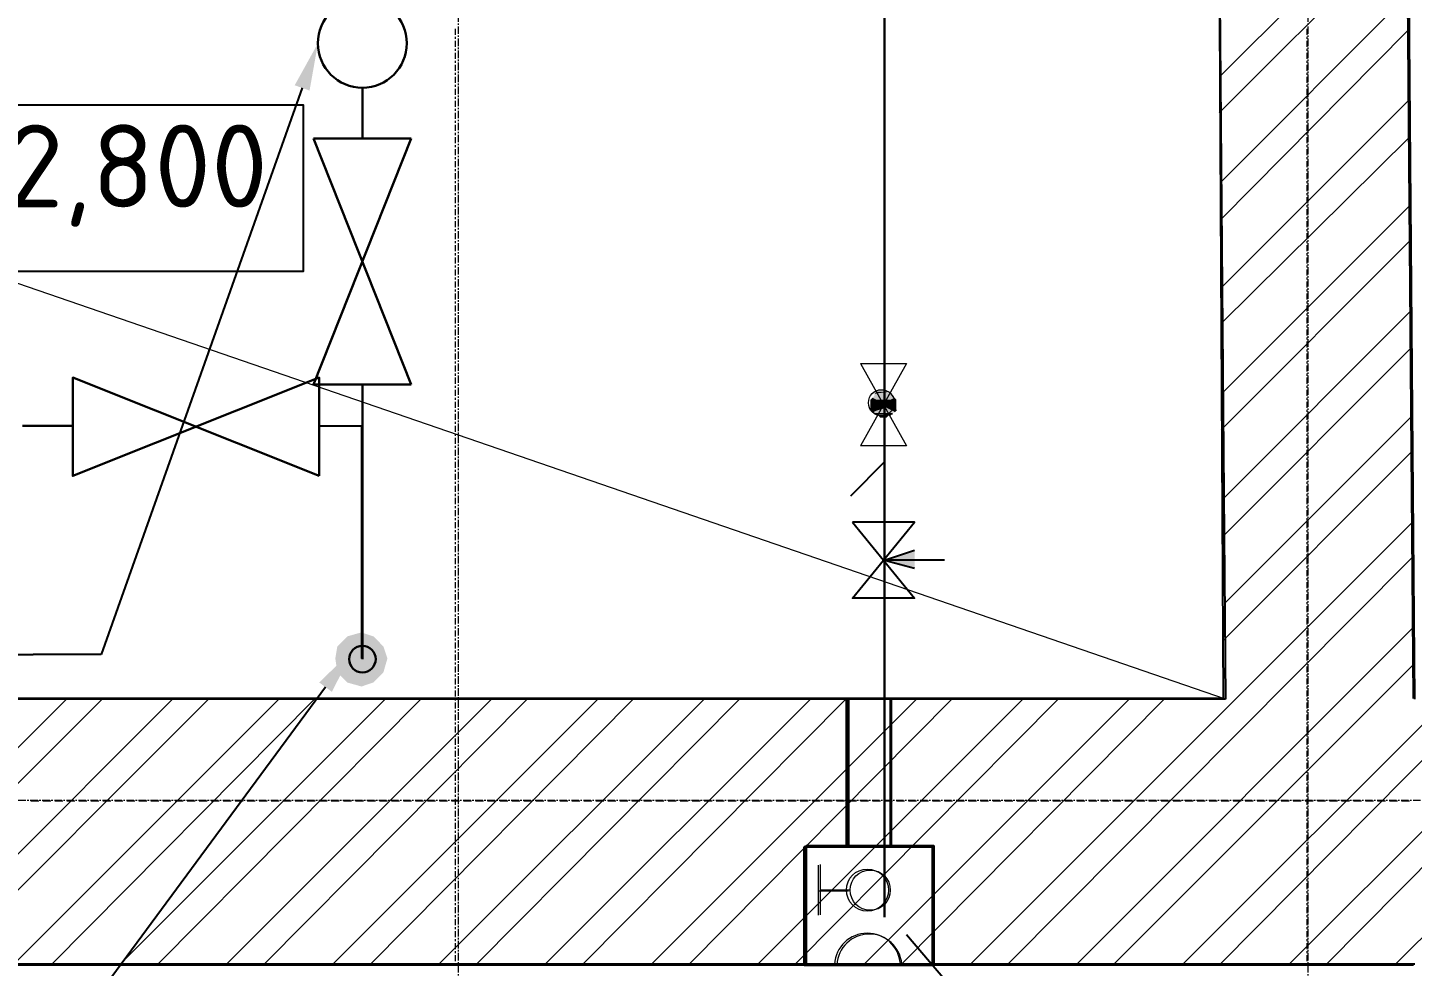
# Model space of a CAD drawing. Header units: millimetres. Extents: x -10178924 to 11692288, y -947381 to 58396.
# Drawn here: x 763454 to 766379, y -829091 to -827110 of the extents above; entities that cross this region are included whole.
import ezdxf

# ---------------------------------------------------------------- set-up
doc = ezdxf.new("R2010")
doc.units = ezdxf.units.MM
doc.linetypes.add('осевая', pattern=[50.8, 31.75, -6.35, 6.35, -6.35])
for name, color, linetype, lineweight in [('_В1', 5, 'Continuous', 9), ('PDF _0', 7, 'Continuous', 9), ('PDF _Текст', 7, 'Continuous', 5), ('Размеры осевые', 153, 'Continuous', 9), ('Стены.1', 7, 'Continuous', 25), ('Текст 0.09', 250, 'Continuous', 5), ('ШТРИХОВКА', 252, 'Continuous', 15)]:
    doc.layers.add(name, color=color, linetype=linetype, lineweight=lineweight)
for name, color, linetype in [('_надписи_вода', 7, 'Continuous'), ('PDF __0', 7, 'Continuous'), ('PDF __В1', 5, 'Continuous'), ('PDF __надписи_вода', 7, 'Continuous'), ('PDF _В1_Арматура', 7, 'Continuous'), ('PDF _ВК_Арматура', 3, 'Continuous'), ('PDF _ВК_В1', 5, 'Continuous'), ('PDF _Стены внутр.1', 7, 'Continuous'), ('PDF _Стены.1', 7, 'Continuous'), ('Стены внутр.1', 7, 'Continuous')]:
    doc.layers.add(name, color=color, linetype=linetype)
for name, color, linetype, true_color in [('PDF _Отметки', 7, 'Continuous', 0x7f9fff), ('PDF _Размеры осевые', 7, 'Continuous', 0x5d6970), ('PDF _ТЗК_ХВС_основная', 7, 'Continuous', 0x005387), ('PDF _штриховка', 7, 'Continuous', 0x95834a)]:
    doc.layers.add(name, color=color, linetype=linetype, true_color=true_color)
doc.layers.add('ТЗК_ХВС_основная', color=7, linetype='Continuous', lineweight=30, true_color=0x005387)
doc.layers.add('ТЗК_ХВС_тонкая', color=7, linetype='Continuous', lineweight=9, true_color=0x005387)
doc.styles.add('PDF ISOCPEUR', font='isocpeur.ttf')

# ---------------------------------------------------------------- blocks, each defined once
blk = doc.blocks.new('A$C5282721b')
at = {"layer": 'ШТРИХОВКА', "ltscale": 100, "true_color": 0x000000, "transparency": 33554687}
h = blk.add_hatch(dxfattribs=at)
h.set_pattern_fill('ANSI31', color=18, scale=50)
h.set_pattern_definition([(45, (-79853.19, 25128.16), (-112.2532, 112.2532), [])])
h.paths.add_polyline_path([(5440.998, -31868.119), (-7386.275, -31868.119), (-7386.275, -48296.478), (61378.75, -48296.478), (61378.75, -31842.839), (41035.118, -31842.839), (41035.118, -31656.036), (40796.248, -31656.036), (40796.248, -31842.839), (40629.962, -31842.839), (40629.962, -31942.839), (40605.14, -34348.621), (40629.93, -32405.355), (39128.581, -32429.908), (40629.962, -32402.839), (40629.675, -32155.326), (39132.149, -32179.816), (39135.64, -31968.17), (38886.085, -31968.17), (38879.867, -32433.975), (40623.548, -32405.459), (40553.111, -38427.181), (40243.01, -38425.516), (40241.748, -38827.97), (43340.219, -38835.027), (43340.219, -38442.147), (40953.116, -38429.329), (41029.994, -32402.839), (54378.974, -32402.839), (54378.974, -35923.465), (54778.974, -35923.465), (54778.974, -32402.839), (60818.75, -32402.839), (60818.75, -41309.464), (60472.291, -41309.464), (60472.291, -41709.464), (60818.75, -41709.464), (60818.75, -47736.478), (44025.201, -47736.478), (44013.125, -46167.929), (43613.137, -46171.008), (43625.189, -47736.478), (27189.462, -47736.478), (27189.462, -44565.139), (26789.462, -44565.139), (26789.462, -47736.478), (10401.743, -47736.478), (10394.408, -46134.647), (9994.404, -46134.678), (10001.739, -47736.478), (-6826.275, -47736.478), (-6826.275, -41729.869), (-6530.734, -41731.097), (-6529.072, -41331.1), (-6826.275, -41329.865), (-6826.275, -32428.119), (-762.705, -32428.119), (-770.891, -36004.088), (-370.903, -36005.35), (-362.703, -32428.119), (5640.998, -32428.119), (5640.998, -31868.119)])
h.paths.add_polyline_path([(3584.804, -41373.023), (3584.804, -41773.13), (9973.974, -41799.679), (9987.536, -44634.678), (10387.54, -44634.678), (10372.735, -41401.332)], flags=17)
h.paths.add_polyline_path([(2513.142, -41768.578), (2514.803, -41368.779), (-383.184, -41356.638), (-371.114, -37407.013), (-774.123, -37406.088), (-783.181, -41354.976), (-5508.242, -41335.314), (-5509.901, -41734.604)], flags=17)
at = {"color": 18, "lineweight": 0, "ltscale": 100, "true_color": 0x000000, "transparency": 33554687}
blk.add_line((43625.189, -47736.478), (38181.3, -45864.322), dxfattribs=at)
blk.add_line((43625.189, -47736.478), (38181.3, -45864.322), dxfattribs=at)
at = {"layer": '_В1', "color": 18, "true_color": 0x000000, "transparency": 33554687}
for p, q in [((42769.51, -48085.958), (42769.198, -48191.958)), ((42832.525, -48139.833), (42769.347, -48139.647))]:
    blk.add_line(p, q, dxfattribs=at)
blk.add_circle((42875.017, -48139.916), 42.492, dxfattribs=at)
blk.add_arc((42873.096, -48301.362), 68.745, 4.546329, 176.452971, dxfattribs=at)
at = {"layer": '_надписи_вода', "color": 18, "lineweight": 30, "true_color": 0x000000, "transparency": 33554687}
for p, q in [((42829.505, -47736.478), (42829.505, -48046.478)), ((42919.505, -47736.478), (42919.505, -48046.478))]:
    blk.add_line(p, q, dxfattribs=at)
for points in [[(43009.505, -48296.478), (42739.505, -48296.478), (42739.505, -48046.478), (43009.505, -48046.478)], [(42739.505, -48046.478), (43009.505, -48046.478), (43009.505, -48296.478), (42739.505, -48296.478)], [(43009.505, -48296.478), (42739.505, -48296.478), (42739.505, -48046.478), (43009.505, -48046.478)], [(43009.505, -48296.478), (42739.505, -48296.478), (42739.505, -48046.478), (43009.505, -48046.478)]]:
    blk.add_lwpolyline(points, close=True, dxfattribs=at)
at = {"layer": 'Размеры осевые', "color": 251, "linetype": 'осевая', "ltscale": 0.5, "transparency": 33554687}
for p, q in [((42005.07, -52200), (42005.07, -40100)), ((43800, -52200), (43800, -40100)), ((-9750, -47950), (62308.109, -47950))]:
    blk.add_line(p, q, dxfattribs=at)
at = {"layer": 'Стены внутр.1', "color": 18, "linetype": 'Continuous', "true_color": 0x000000, "transparency": 33554687, "flags": 128}
for points in [[(43613.137, -46171.008), (43625.189, -47736.478)], [(44025.201, -47736.478), (44013.125, -46167.929)]]:
    blk.add_lwpolyline(points, dxfattribs=at)
at = {"layer": 'Стены.1', "color": 18, "linetype": 'Continuous', "true_color": 0x000000, "transparency": 33554687, "flags": 128}
for points in [[(43625.189, -47736.478), (27189.462, -47736.478)], [(44025.201, -48296.478), (27189.462, -48296.478)]]:
    blk.add_lwpolyline(points, dxfattribs=at)
at = {"layer": 'Текст 0.09', "color": 7, "linetype": 'ByBlock', "lineweight": -2, "ltscale": 100, "transparency": 33554687}
blk.add_lwpolyline([(42951.944, -48233.388), (43794.462, -49222.349)], dxfattribs=at)
blk.add_lwpolyline([(42951.944, -48233.388), (43794.462, -49222.349)], dxfattribs=at)
at = {"layer": 'Текст 0.09', "color": 7, "ltscale": 100, "transparency": 33554687}
blk.add_solid([(42951.921, -48233.408), (42951.827, -48233.251), (42951.967, -48233.369)], dxfattribs=at)
blk.add_solid([(42951.921, -48233.408), (42951.827, -48233.251), (42951.967, -48233.369)], dxfattribs=at)
at = {"layer": 'ТЗК_ХВС_основная', "ltscale": 100, "transparency": 33554687}
for p, q in [((41802.316, -46446.069), (41802.316, -46552.999)), ((41802.316, -46446.069), (41802.316, -46552.999)), ((41905.393, -47072.877), (41699.24, -46552.999)), ((41699.24, -46552.999), (41905.393, -46552.999)), ((41905.393, -46552.999), (41699.24, -47072.877)), ((41905.393, -47072.877), (41699.24, -46552.999)), ((41699.24, -46552.999), (41905.393, -46552.999)), ((41905.393, -46552.999), (41699.24, -47072.877)), ((41699.24, -47072.877), (41905.393, -47072.877)), ((41699.24, -47072.877), (41905.393, -47072.877)), ((41802.316, -47072.877), (41802.316, -47652.214)), ((41802.316, -47072.877), (41802.316, -47652.214))]:
    blk.add_line(p, q, dxfattribs=at)
blk.add_circle((41802.316, -46352.247), 93.822, dxfattribs=at)
blk.add_circle((41802.316, -46352.247), 93.822, dxfattribs=at)
at = {"layer": 'ТЗК_ХВС_основная', "ltscale": 75, "transparency": 33554687}
for start, end in [(0, 180), (0, 180), (180, 0), (180, 0)]:
    blk.add_arc((41802.316, -47652.214), 28.125, start, end, dxfattribs=at)
at = {"layer": 'ТЗК_ХВС_тонкая', "linetype": 'ByBlock', "lineweight": -2, "ltscale": 75, "transparency": 33554687}
blk.add_line((41250.19, -47642.259), (41107.114, -47642.259), dxfattribs=at)
blk.add_line((41250.19, -47642.259), (41107.114, -47642.259), dxfattribs=at)
for points in [[(41675.017, -46446.477), (41250.19, -47642.259)], [(41675.017, -46446.477), (41250.19, -47642.259)], [(38743.364, -47642.259), (41107.114, -47642.259)], [(38743.364, -47642.259), (41107.114, -47642.259)], [(41724.505, -47711.362), (40957.746, -48749.162)], [(41724.505, -47711.362), (40957.746, -48749.162)]]:
    blk.add_lwpolyline(points, dxfattribs=at)
at = {"layer": 'ТЗК_ХВС_тонкая', "ltscale": 75, "transparency": 33554687}
for points in [[(41659.312, -46440.897), (41708.494, -46352.247), (41690.722, -46452.057)], [(41659.312, -46440.897), (41708.494, -46352.247), (41690.722, -46452.057)], [(41711.1, -47701.458), (41783.928, -47630.933), (41737.909, -47721.266)], [(41711.1, -47701.458), (41783.928, -47630.933), (41737.909, -47721.266)]]:
    blk.add_solid(points, dxfattribs=at)

msp = doc.modelspace()

# ---------------------------------------------------------------- linework, layer by layer
at = {"layer": 'PDF _0', "lineweight": 25}
msp.add_lwpolyline([(764069.9, -827950.1), (764158.8, -827950.1)], dxfattribs=at)
at = {"layer": 'PDF __0', "lineweight": 25}
msp.add_lwpolyline([(764069.9, -828055.9), (764069.9, -827848.5), (763549.2, -828055.9), (763549.2, -827848.5)], close=True, dxfattribs=at)
for points in [[(763443.3, -827950.1), (763549.2, -827950.1)], [(764158.8, -827950.1), (764158.8, -828441.2)]]:
    msp.add_lwpolyline(points, dxfattribs=at)
at = {"layer": 'PDF __0', "transparency": 33554559}
for points in [[(764158.8, -828386.2), (764129.1, -828394.6), (764158.8, -828441.2)], [(764158.8, -828441.2), (764184.2, -828394.6), (764158.8, -828386.2)], [(764158.8, -828441.2), (764108, -828415.8), (764103.7, -828441.2)], [(764129.1, -828394.6), (764158.8, -828441.2), (764108, -828415.8)], [(764205.3, -828415.8), (764158.8, -828441.2), (764184.2, -828394.6)], [(764213.8, -828441.2), (764205.3, -828415.8), (764158.8, -828441.2)], [(764103.7, -828441.2), (764108, -828470.8), (764158.8, -828441.2)], [(764108, -828470.8), (764158.8, -828441.2), (764129.1, -828492)], [(764158.8, -828441.2), (764129.1, -828492), (764158.8, -828500.4)], [(764158.8, -828500.5), (764184.2, -828492), (764158.8, -828441.2)], [(764184.2, -828492), (764158.8, -828441.2), (764205.3, -828470.8)], [(764158.8, -828441.2), (764205.3, -828470.8), (764213.8, -828441.2)]]:
    msp.add_solid(points, dxfattribs=at)
at = {"layer": 'PDF __В1', "lineweight": 9}
for points in [[(765124, -828877.2), (765124, -828983.1)], [(765187.5, -828932.3), (765124, -828932.3)]]:
    msp.add_lwpolyline(points, dxfattribs=at)
msp.add_circle((765227.7, -828930.1), 44.4, dxfattribs=at)
msp.add_arc((765227.7, -829091), 69.8, 4.5469, 176.45, dxfattribs=at)
at = {"layer": 'PDF __надписи_вода', "lineweight": 30}
for points in [[(765183.3, -828525.9), (765183.3, -828839.1)], [(765276.4, -828525.9), (765276.4, -828839.1)]]:
    msp.add_lwpolyline(points, dxfattribs=at)
for points in [[(765365.3, -829088.9), (765094.4, -829088.9), (765094.4, -828839.1), (765365.3, -828839.1)], [(765094.4, -828839.1), (765365.3, -828839.1), (765365.3, -829088.9), (765094.4, -829088.9)], [(765365.3, -829088.9), (765365.3, -828839.1), (765094.4, -828839.1), (765094.4, -829088.9), (765365.3, -829088.9), (765094.4, -829088.9), (765094.4, -828839.1), (765365.3, -828839.1)]]:
    msp.add_lwpolyline(points, close=True, dxfattribs=at)
at = {"layer": 'PDF _В1_Арматура', "lineweight": 0}
for points in [[(765212.9, -827818.9), (765310.3, -827992.4), (765212.9, -827992.4)], [(765212.9, -827818.9), (765310.3, -827818.9), (765212.9, -827992.4)], [(765246.8, -827916.2), (765238.3, -827920.5), (765246.8, -827916.2)], [(765267.9, -827899.3), (765259.5, -827903.5), (765267.9, -827899.3)], [(765289.1, -827916.2), (765284.9, -827920.5), (765289.1, -827916.2)], [(765280.6, -827924.7), (765242.5, -827924.7), (765280.6, -827924.7)]]:
    msp.add_lwpolyline(points, dxfattribs=at)
msp.add_circle((765257.3, -827901.4), 27.5, dxfattribs=at)
at = {"layer": 'PDF _В1_Арматура', "transparency": 33554559}
for points in [[(765284.9, -827890.8), (765238.3, -827890.8), (765280.6, -827886.6)], [(765238.3, -827890.8), (765280.6, -827886.6), (765242.5, -827886.6)], [(765280.6, -827882.4), (765242.5, -827882.4), (765276.4, -827878.1)], [(765242.5, -827882.4), (765276.4, -827878.1), (765246.8, -827878.1)], [(765280.6, -827886.6), (765242.5, -827886.6), (765280.6, -827882.4)], [(765242.5, -827886.6), (765280.6, -827882.4), (765242.5, -827882.4)], [(765276.4, -827878.1), (765246.8, -827878.1), (765272.2, -827878.1)], [(765246.8, -827878.1), (765272.2, -827878.1), (765251, -827878.1)], [(765272.2, -827878.1), (765251, -827878.1), (765267.9, -827878.1)], [(765251, -827878.1), (765267.9, -827878.1), (765255.2, -827878.1)], [(765267.9, -827878.1), (765255.2, -827878.1), (765259.5, -827878.1)], [(765246.8, -827895.1), (765234.1, -827895.1), (765238.3, -827890.8)], [(765255.2, -827899.3), (765234.1, -827899.3), (765246.8, -827895.1)], [(765234.1, -827899.3), (765246.8, -827895.1), (765234.1, -827895.1)], [(765259.5, -827903.5), (765234.1, -827903.5), (765255.2, -827899.3)], [(765234.1, -827903.5), (765255.2, -827899.3), (765234.1, -827899.3)], [(765255.2, -827912), (765234.1, -827912), (765259.5, -827903.5)], [(765234.1, -827912), (765259.5, -827903.5), (765234.1, -827903.5)], [(765246.8, -827916.2), (765234.1, -827916.2), (765255.2, -827912)], [(765234.1, -827916.2), (765255.2, -827912), (765234.1, -827912)], [(765238.3, -827920.5), (765246.8, -827916.2), (765234.1, -827916.2)], [(765246.8, -827895.1), (765284.9, -827890.8), (765238.3, -827890.8)], [(765284.9, -827920.5), (765238.3, -827920.5), (765267.9, -827912)], [(765238.3, -827920.5), (765267.9, -827912), (765255.2, -827912)], [(765276.4, -827895.1), (765246.8, -827895.1), (765284.9, -827890.8)], [(765255.2, -827899.3), (765276.4, -827895.1), (765246.8, -827895.1)], [(765267.9, -827899.3), (765255.2, -827899.3), (765276.4, -827895.1)], [(765259.5, -827903.5), (765267.9, -827899.3), (765255.2, -827899.3)], [(765259.5, -827903.5), (765259.5, -827903.5), (765255.2, -827912)], [(765259.5, -827903.5), (765255.2, -827912), (765267.9, -827912)], [(765289.1, -827903.5), (765259.5, -827903.5), (765289.1, -827899.3)], [(765259.5, -827903.5), (765289.1, -827899.3), (765267.9, -827899.3)], [(765267.9, -827912), (765289.1, -827903.5), (765259.5, -827903.5)], [(765289.1, -827899.3), (765267.9, -827899.3), (765289.1, -827895.1)], [(765267.9, -827899.3), (765289.1, -827895.1), (765276.4, -827895.1)], [(765289.1, -827912), (765267.9, -827912), (765289.1, -827903.5)], [(765276.4, -827916.2), (765289.1, -827912), (765267.9, -827912)], [(765276.4, -827895.1), (765289.1, -827895.1), (765284.9, -827890.8)], [(765289.1, -827916.2), (765276.4, -827916.2), (765289.1, -827912)], [(765284.9, -827920.5), (765289.1, -827916.2), (765276.4, -827916.2)], [(765242.5, -827924.7), (765284.9, -827920.5), (765238.3, -827920.5)], [(765280.6, -827924.7), (765242.5, -827924.7), (765284.9, -827920.5)], [(765246.8, -827928.9), (765280.6, -827924.7), (765242.5, -827924.7)], [(765242.5, -827924.7), (765280.6, -827924.7), (765280.6, -827924.7)], [(765276.4, -827928.9), (765246.8, -827928.9), (765280.6, -827924.7)], [(765251, -827928.9), (765276.4, -827928.9), (765246.8, -827928.9)], [(765255.2, -827933.2), (765272.2, -827928.9), (765251, -827928.9)], [(765272.2, -827928.9), (765251, -827928.9), (765276.4, -827928.9)], [(765267.9, -827933.2), (765255.2, -827933.2), (765272.2, -827928.9)], [(765259.5, -827933.2), (765267.9, -827933.2), (765255.2, -827933.2)]]:
    msp.add_solid(points, dxfattribs=at)
at = {"layer": 'PDF _ВК_Арматура', "lineweight": 25}
for points in [[(765263.7, -827992.4), (765263.7, -828153.3)], [(765263.7, -828026.3), (765191.7, -828098.3)], [(765323, -828153.3), (765196, -828153.3)], [(765390.7, -828233.8), (765263.7, -828233.8), (765327.2, -828212.6)], [(765263.7, -828233.8), (765327.2, -828250.7)]]:
    msp.add_lwpolyline(points, dxfattribs=at)
msp.add_lwpolyline([(765196, -828153.3), (765327.2, -828314.2), (765196, -828314.2), (765327.2, -828153.3)], close=True, dxfattribs=at)
at = {"layer": 'PDF _ВК_Арматура', "transparency": 33554559}
for points in [[(765327.2, -828212.6), (765263.7, -828233.7), (765327.2, -828233.7)], [(765263.7, -828233.7), (765327.2, -828233.7), (765327.2, -828250.7)]]:
    msp.add_solid(points, dxfattribs=at)
at = {"layer": 'PDF _ВК_В1', "lineweight": 30}
msp.add_lwpolyline([(765263.6, -828987.1), (765263.6, -825532.9), (764235, -825532.9), (764158.8, -825532.9), (764158.8, -823429), (763405.3, -823429), (763405.3, -822002.4)], dxfattribs=at)
at = {"layer": 'PDF _Отметки', "lineweight": 25}
msp.add_lwpolyline([(763223.2, -827624.1), (763223.2, -827272.8), (764036, -827272.8), (764036, -827624.1)], close=True, dxfattribs=at)
at = {"layer": 'PDF _Размеры осевые', "lineweight": 9}
for points in [[(764357.7, -827124.6), (764357.7, -827111.9)], [(764357.7, -827133.1), (764357.7, -827128.8)], [(766156.9, -827124.6), (766156.9, -827111.9)], [(766156.9, -827133.1), (766156.9, -827128.8)], [(764357.7, -827150), (764357.7, -827137.3)], [(764357.7, -827158.5), (764357.7, -827154.2)], [(766156.9, -827150), (766156.9, -827137.3)], [(766156.9, -827158.5), (766156.9, -827154.2)], [(764357.7, -827175.4), (764357.7, -827162.7)], [(764357.7, -827183.9), (764357.7, -827179.6)], [(764357.7, -827200.8), (764357.7, -827188.1)], [(766156.9, -827175.4), (766156.9, -827162.7)], [(766156.9, -827183.9), (766156.9, -827179.6)], [(766156.9, -827200.8), (766156.9, -827188.1)], [(764357.7, -827209.3), (764357.7, -827205)], [(764357.7, -827226.2), (764357.7, -827213.5)], [(766156.9, -827209.3), (766156.9, -827205)], [(766156.9, -827226.2), (766156.9, -827213.5)], [(764357.7, -827234.7), (764357.7, -827230.4)], [(764357.7, -827251.6), (764357.7, -827238.9)], [(766156.9, -827234.7), (766156.9, -827230.4)], [(766156.9, -827251.6), (766156.9, -827238.9)], [(764357.7, -827260.1), (764357.7, -827255.8)], [(764357.7, -827277), (764357.7, -827264.3)], [(766156.9, -827260.1), (766156.9, -827255.8)], [(766156.9, -827277), (766156.9, -827264.3)], [(764357.7, -827285.5), (764357.7, -827281.2)], [(764357.7, -827302.4), (764357.7, -827289.7)], [(766156.9, -827285.5), (766156.9, -827281.2)], [(766156.9, -827302.4), (766156.9, -827289.7)], [(764357.7, -827310.9), (764357.7, -827306.6)], [(764357.7, -827327.8), (764357.7, -827315.1)], [(764357.7, -827336.3), (764357.7, -827332)], [(766156.9, -827310.9), (766156.9, -827306.6)], [(766156.9, -827327.8), (766156.9, -827315.1)], [(766156.9, -827336.3), (766156.9, -827332)], [(764357.7, -827353.2), (764357.7, -827340.5)], [(764357.7, -827361.7), (764357.7, -827357.4)], [(766156.9, -827353.2), (766156.9, -827340.5)], [(766156.9, -827361.7), (766156.9, -827357.4)], [(764357.7, -827378.6), (764357.7, -827365.9)], [(764357.7, -827387.1), (764357.7, -827382.8)], [(764357.7, -827404), (764357.7, -827391.3)], [(766156.9, -827378.6), (766156.9, -827365.9)], [(766156.9, -827387.1), (766156.9, -827382.8)], [(766156.9, -827404), (766156.9, -827391.3)], [(764357.7, -827412.5), (764357.7, -827408.2)], [(764357.7, -827429.4), (764357.7, -827416.7)], [(766156.9, -827412.5), (766156.9, -827408.2)], [(766156.9, -827429.4), (766156.9, -827416.7)], [(764357.7, -827437.9), (764357.7, -827433.6)], [(764357.7, -827454.8), (764357.7, -827442.1)], [(766156.9, -827437.9), (766156.9, -827433.6)], [(766156.9, -827454.8), (766156.9, -827442.1)], [(764357.7, -827463.3), (764357.7, -827459)], [(764357.7, -827480.2), (764357.7, -827467.5)], [(766156.9, -827463.3), (766156.9, -827459)], [(766156.9, -827480.2), (766156.9, -827467.5)], [(764357.7, -827488.7), (764357.7, -827484.4)], [(764357.7, -827505.6), (764357.7, -827492.9)], [(764357.7, -827514.1), (764357.7, -827509.8)], [(766156.9, -827488.7), (766156.9, -827484.4)], [(766156.9, -827505.6), (766156.9, -827492.9)], [(766156.9, -827514.1), (766156.9, -827509.8)], [(764357.7, -827531), (764357.7, -827518.3)], [(764357.7, -827539.5), (764357.7, -827535.2)], [(766156.9, -827531), (766156.9, -827518.3)], [(766156.9, -827539.5), (766156.9, -827535.2)], [(764357.7, -827556.4), (764357.7, -827543.7)], [(764357.7, -827564.9), (764357.7, -827560.6)], [(766156.9, -827556.4), (766156.9, -827543.7)], [(766156.9, -827564.9), (766156.9, -827560.6)], [(764357.7, -827581.8), (764357.7, -827569.1)], [(764357.7, -827590.3), (764357.7, -827586)], [(764357.7, -827607.2), (764357.7, -827594.5)], [(766156.9, -827581.8), (766156.9, -827569.1)], [(766156.9, -827590.3), (766156.9, -827586)], [(766156.9, -827607.2), (766156.9, -827594.5)], [(764357.7, -827615.7), (764357.7, -827611.4)], [(764357.7, -827632.6), (764357.7, -827619.9)], [(766156.9, -827615.7), (766156.9, -827611.4)], [(766156.9, -827632.6), (766156.9, -827619.9)], [(764357.7, -827641.1), (764357.7, -827636.8)], [(764357.7, -827658), (764357.7, -827645.3)], [(766156.9, -827641.1), (766156.9, -827636.8)], [(766156.9, -827658), (766156.9, -827645.3)], [(764357.7, -827666.5), (764357.7, -827662.2)], [(764357.7, -827683.4), (764357.7, -827670.7)], [(766156.9, -827666.5), (766156.9, -827662.2)], [(766156.9, -827683.4), (766156.9, -827670.7)], [(764357.7, -827691.9), (764357.7, -827687.6)], [(764357.7, -827708.8), (764357.7, -827696.1)], [(764357.7, -827717.3), (764357.7, -827713)], [(766156.9, -827691.9), (766156.9, -827687.6)], [(766156.9, -827708.8), (766156.9, -827696.1)], [(766156.9, -827717.3), (766156.9, -827713)], [(764357.7, -827734.2), (764357.7, -827721.5)], [(764357.7, -827742.7), (764357.7, -827738.4)], [(766156.9, -827734.2), (766156.9, -827721.5)], [(766156.9, -827742.7), (766156.9, -827738.4)], [(764357.7, -827759.6), (764357.7, -827746.9)], [(764357.7, -827768.1), (764357.7, -827763.8)], [(764357.7, -827785), (764357.7, -827772.3)], [(766156.9, -827759.6), (766156.9, -827746.9)], [(766156.9, -827768.1), (766156.9, -827763.8)], [(766156.9, -827785), (766156.9, -827772.3)], [(764357.7, -827793.5), (764357.7, -827789.2)], [(764357.7, -827810.4), (764357.7, -827797.7)], [(766156.9, -827793.5), (766156.9, -827789.2)], [(766156.9, -827810.4), (766156.9, -827797.7)], [(764357.7, -827818.9), (764357.7, -827814.6)], [(764357.7, -827835.8), (764357.7, -827823.1)], [(766156.9, -827818.9), (766156.9, -827814.6)], [(766156.9, -827835.8), (766156.9, -827823.1)], [(764357.7, -827844.3), (764357.7, -827840)], [(764357.7, -827861.2), (764357.7, -827848.5)], [(766156.9, -827844.3), (766156.9, -827840)], [(766156.9, -827861.2), (766156.9, -827848.5)], [(764357.7, -827869.7), (764357.7, -827865.4)], [(764357.7, -827886.6), (764357.7, -827873.9)], [(766156.9, -827869.7), (766156.9, -827865.4)], [(766156.9, -827886.6), (766156.9, -827873.9)], [(764357.7, -827895.1), (764357.7, -827890.8)], [(764357.7, -827912), (764357.7, -827899.3)], [(764357.7, -827920.5), (764357.7, -827916.2)], [(766156.9, -827895.1), (766156.9, -827890.8)], [(766156.9, -827912), (766156.9, -827899.3)], [(766156.9, -827920.5), (766156.9, -827916.2)], [(764357.7, -827937.4), (764357.7, -827924.7)], [(764357.7, -827945.9), (764357.7, -827941.6)], [(766156.9, -827937.4), (766156.9, -827924.7)], [(766156.9, -827945.9), (766156.9, -827941.6)], [(764357.7, -827962.8), (764357.7, -827950.1)], [(764357.7, -827971.3), (764357.7, -827967)], [(764357.7, -827988.2), (764357.7, -827975.5)], [(766156.9, -827962.8), (766156.9, -827950.1)], [(766156.9, -827971.3), (766156.9, -827967)], [(766156.9, -827988.2), (766156.9, -827975.5)], [(764357.7, -827996.7), (764357.7, -827992.4)], [(764357.7, -828013.6), (764357.7, -828000.9)], [(766156.9, -827996.7), (766156.9, -827992.4)], [(766156.9, -828013.6), (766156.9, -828000.9)], [(764357.7, -828022.1), (764357.7, -828017.8)], [(764357.7, -828039), (764357.7, -828026.3)], [(766156.9, -828022.1), (766156.9, -828017.8)], [(766156.9, -828039), (766156.9, -828026.3)], [(764357.7, -828047.5), (764357.7, -828043.2)], [(764357.7, -828064.4), (764357.7, -828051.7)], [(766156.9, -828047.5), (766156.9, -828043.2)], [(766156.9, -828064.4), (766156.9, -828051.7)], [(764357.7, -828072.9), (764357.7, -828068.6)], [(764357.7, -828089.8), (764357.7, -828077.1)], [(764357.7, -828098.3), (764357.7, -828094)], [(766156.9, -828072.9), (766156.9, -828068.6)], [(766156.9, -828089.8), (766156.9, -828077.1)], [(766156.9, -828098.3), (766156.9, -828094)], [(764357.7, -828115.2), (764357.7, -828102.5)], [(764357.7, -828123.7), (764357.7, -828119.4)], [(766156.9, -828115.2), (766156.9, -828102.5)], [(766156.9, -828123.7), (766156.9, -828119.4)], [(764357.7, -828140.6), (764357.7, -828127.9)], [(764357.7, -828149.1), (764357.7, -828144.8)], [(764357.7, -828166), (764357.7, -828153.3)], [(766156.9, -828140.6), (766156.9, -828127.9)], [(766156.9, -828149.1), (766156.9, -828144.8)], [(766156.9, -828166), (766156.9, -828153.3)], [(764357.7, -828174.5), (764357.7, -828170.2)], [(764357.7, -828191.4), (764357.7, -828178.7)], [(766156.9, -828174.5), (766156.9, -828170.2)], [(766156.9, -828191.4), (766156.9, -828178.7)], [(764357.7, -828199.9), (764357.7, -828195.6)], [(764357.7, -828216.8), (764357.7, -828204.1)], [(766156.9, -828199.9), (766156.9, -828195.6)], [(766156.9, -828216.8), (766156.9, -828204.1)], [(764357.7, -828225.3), (764357.7, -828221)], [(764357.7, -828242.2), (764357.7, -828229.5)], [(766156.9, -828225.3), (766156.9, -828221)], [(766156.9, -828242.2), (766156.9, -828229.5)], [(764357.7, -828250.7), (764357.7, -828246.4)], [(764357.7, -828267.6), (764357.7, -828254.9)], [(766156.9, -828250.7), (766156.9, -828246.4)], [(766156.9, -828267.6), (766156.9, -828254.9)], [(764357.7, -828276.1), (764357.7, -828271.9)], [(764357.7, -828293), (764357.7, -828280.3)], [(764357.7, -828301.5), (764357.7, -828297.3)], [(766156.9, -828276.1), (766156.9, -828271.9)], [(766156.9, -828293), (766156.9, -828280.3)], [(766156.9, -828301.5), (766156.9, -828297.3)], [(764357.7, -828318.4), (764357.7, -828305.7)], [(764357.7, -828326.9), (764357.7, -828322.7)], [(766156.9, -828318.4), (766156.9, -828305.7)], [(766156.9, -828326.9), (766156.9, -828322.7)], [(764357.7, -828343.8), (764357.7, -828331.1)], [(764357.7, -828352.3), (764357.7, -828348.1)], [(764357.7, -828369.2), (764357.7, -828356.5)], [(766156.9, -828343.8), (766156.9, -828331.1)], [(766156.9, -828352.3), (766156.9, -828348.1)], [(766156.9, -828369.2), (766156.9, -828356.5)], [(764357.7, -828377.7), (764357.7, -828373.5)], [(764357.7, -828394.6), (764357.7, -828381.9)], [(766156.9, -828377.7), (766156.9, -828373.5)], [(766156.9, -828394.6), (766156.9, -828381.9)], [(764357.7, -828403.1), (764357.7, -828398.9)], [(764357.7, -828420), (764357.7, -828407.3)], [(766156.9, -828403.1), (766156.9, -828398.9)], [(766156.9, -828420), (766156.9, -828407.3)], [(764357.7, -828428.5), (764357.7, -828424.3)], [(764357.7, -828445.4), (764357.7, -828432.7)], [(766156.9, -828428.5), (766156.9, -828424.3)], [(766156.9, -828445.4), (766156.9, -828432.7)], [(764357.7, -828453.9), (764357.7, -828449.7)], [(764357.7, -828470.8), (764357.7, -828458.1)], [(764357.7, -828479.3), (764357.7, -828475.1)], [(766156.9, -828453.9), (766156.9, -828449.7)], [(766156.9, -828470.8), (766156.9, -828458.1)], [(766156.9, -828479.3), (766156.9, -828475.1)], [(764357.7, -828496.2), (764357.7, -828483.5)], [(764357.7, -828504.7), (764357.7, -828500.5)], [(766156.9, -828496.2), (766156.9, -828483.5)], [(766156.9, -828504.7), (766156.9, -828500.5)], [(764357.7, -828521.6), (764357.7, -828508.9)], [(764357.7, -828530.1), (764357.7, -828525.9)], [(766156.9, -828521.6), (766156.9, -828508.9)], [(766156.9, -828530.1), (766156.9, -828525.9)], [(764357.7, -828547), (764357.7, -828534.3)], [(764357.7, -828555.5), (764357.7, -828551.3)], [(764357.7, -828572.4), (764357.7, -828559.7)], [(766156.9, -828547), (766156.9, -828534.3)], [(766156.9, -828555.5), (766156.9, -828551.3)], [(766156.9, -828572.4), (766156.9, -828559.7)], [(764357.7, -828580.9), (764357.7, -828576.7)], [(764357.7, -828597.8), (764357.7, -828585.1)], [(766156.9, -828580.9), (766156.9, -828576.7)], [(766156.9, -828597.8), (766156.9, -828585.1)], [(764357.7, -828606.3), (764357.7, -828602.1)], [(764357.7, -828623.2), (764357.7, -828610.5)], [(766156.9, -828606.3), (766156.9, -828602.1)], [(766156.9, -828623.2), (766156.9, -828610.5)], [(764357.7, -828631.7), (764357.7, -828627.5)], [(764357.7, -828648.6), (764357.7, -828635.9)], [(766156.9, -828631.7), (766156.9, -828627.5)], [(766156.9, -828648.6), (766156.9, -828635.9)], [(764357.7, -828657.1), (764357.7, -828652.9)], [(764357.7, -828674), (764357.7, -828661.3)], [(764357.7, -828682.5), (764357.7, -828678.3)], [(766156.9, -828657.1), (766156.9, -828652.9)], [(766156.9, -828674), (766156.9, -828661.3)], [(766156.9, -828682.5), (766156.9, -828678.3)], [(764357.7, -828699.4), (764357.7, -828686.7)], [(764357.7, -828707.9), (764357.7, -828703.7)], [(766156.9, -828699.4), (766156.9, -828686.7)], [(766156.9, -828707.9), (766156.9, -828703.7)], [(764357.7, -828724.8), (764357.7, -828712.1)], [(764357.7, -828733.3), (764357.7, -828729.1)], [(764357.7, -828750.2), (764357.7, -828737.5)], [(766156.9, -828724.8), (766156.9, -828712.1)], [(766156.9, -828733.3), (766156.9, -828729.1)], [(766156.9, -828750.2), (766156.9, -828737.5)], [(763456, -828741.8), (763456, -828741.8)], [(763460.3, -828741.8), (763477.2, -828741.8)], [(763481.4, -828741.8), (763481.4, -828741.8)], [(763485.7, -828741.8), (763502.6, -828741.8)], [(763506.8, -828741.8), (763506.8, -828741.8)], [(763511.1, -828741.8), (763528, -828741.8)], [(763532.2, -828741.8), (763532.2, -828741.8)], [(763536.5, -828741.8), (763553.4, -828741.8)], [(763557.6, -828741.8), (763557.6, -828741.8)], [(763561.9, -828741.8), (763578.8, -828741.8)], [(763583, -828741.8), (763583, -828741.8)], [(763587.3, -828741.8), (763604.2, -828741.8)], [(763608.4, -828741.8), (763608.4, -828741.8)], [(763612.7, -828741.8), (763629.6, -828741.8)], [(763633.8, -828741.8), (763633.8, -828741.8)], [(763638.1, -828741.8), (763655, -828741.8)], [(763659.2, -828741.8), (763659.2, -828741.8)], [(763663.5, -828741.8), (763680.4, -828741.8)], [(763684.6, -828741.8), (763684.6, -828741.8)], [(763688.9, -828741.8), (763705.8, -828741.8)], [(763710, -828741.8), (763710, -828741.8)], [(763714.3, -828741.8), (763731.2, -828741.8)], [(763735.4, -828741.8), (763735.4, -828741.8)], [(763739.7, -828741.8), (763756.6, -828741.8)], [(763760.8, -828741.8), (763760.8, -828741.8)], [(763765.1, -828741.8), (763782, -828741.8)], [(763786.2, -828741.8), (763786.2, -828741.8)], [(763790.5, -828741.8), (763807.4, -828741.8)], [(763811.6, -828741.8), (763811.6, -828741.8)], [(763815.9, -828741.8), (763832.8, -828741.8)], [(763837, -828741.8), (763837, -828741.8)], [(763841.3, -828741.8), (763858.2, -828741.8)], [(763862.4, -828741.8), (763862.4, -828741.8)], [(763866.7, -828741.8), (763883.6, -828741.8)], [(763887.8, -828741.8), (763887.8, -828741.8)], [(763892.1, -828741.8), (763909, -828741.8)], [(763913.2, -828741.8), (763913.2, -828741.8)], [(763917.5, -828741.8), (763934.4, -828741.8)], [(763938.6, -828741.8), (763938.6, -828741.8)], [(763942.9, -828741.8), (763959.8, -828741.8)], [(763964, -828741.8), (763964, -828741.8)], [(763968.3, -828741.8), (763985.2, -828741.8)], [(763989.4, -828741.8), (763989.4, -828741.8)], [(763993.7, -828741.8), (764010.6, -828741.8)], [(764014.8, -828741.8), (764014.8, -828741.8)], [(764019.1, -828741.8), (764036, -828741.8)], [(764040.2, -828741.8), (764040.2, -828741.8)], [(764044.5, -828741.8), (764061.4, -828741.8)], [(764065.6, -828741.8), (764065.6, -828741.8)], [(764069.9, -828741.8), (764086.8, -828741.8)], [(764091, -828741.8), (764091, -828741.8)], [(764095.3, -828741.8), (764112.2, -828741.8)], [(764116.4, -828741.8), (764116.4, -828741.8)], [(764120.7, -828741.8), (764137.6, -828741.8)], [(764141.8, -828741.8), (764141.8, -828741.8)], [(764146.1, -828741.8), (764163, -828741.8)], [(764167.2, -828741.8), (764167.2, -828741.8)], [(764171.5, -828741.8), (764188.4, -828741.8)], [(764192.6, -828741.8), (764192.6, -828741.8)], [(764196.9, -828741.8), (764213.8, -828741.8)], [(764218, -828741.8), (764218, -828741.8)], [(764222.3, -828741.8), (764239.2, -828741.8)], [(764243.4, -828741.8), (764243.4, -828741.8)], [(764247.7, -828741.8), (764264.6, -828741.8)], [(764268.9, -828741.8), (764268.9, -828741.8)], [(764273.1, -828741.8), (764290, -828741.8)], [(764294.2, -828741.8), (764294.2, -828741.8)], [(764298.5, -828741.8), (764315.4, -828741.8)], [(764319.6, -828741.8), (764319.6, -828741.8)], [(764323.9, -828741.8), (764340.8, -828741.8)], [(764345, -828741.8), (764345, -828741.8)], [(764349.3, -828741.8), (764366.2, -828741.8)], [(764357.7, -828758.7), (764357.7, -828754.5)], [(764357.7, -828775.6), (764357.7, -828762.9)], [(764370.4, -828741.8), (764370.4, -828741.8)], [(764374.7, -828741.8), (764391.6, -828741.8)], [(764395.9, -828741.8), (764395.9, -828741.8)], [(764400.1, -828741.8), (764417, -828741.8)], [(764421.2, -828741.8), (764421.2, -828741.8)], [(764425.5, -828741.8), (764442.4, -828741.8)], [(764446.6, -828741.8), (764446.6, -828741.8)], [(764450.9, -828741.8), (764467.8, -828741.8)], [(764472, -828741.8), (764472, -828741.8)], [(764476.3, -828741.8), (764493.2, -828741.8)], [(764497.5, -828741.8), (764497.5, -828741.8)], [(764501.7, -828741.8), (764518.6, -828741.8)], [(764522.9, -828741.8), (764522.9, -828741.8)], [(764527.1, -828741.8), (764544, -828741.8)], [(764548.2, -828741.8), (764548.2, -828741.8)], [(764552.5, -828741.8), (764569.4, -828741.8)], [(764573.6, -828741.8), (764573.6, -828741.8)], [(764577.9, -828741.8), (764594.8, -828741.8)], [(764599, -828741.8), (764599, -828741.8)], [(764603.3, -828741.8), (764620.2, -828741.8)], [(764624.5, -828741.8), (764624.5, -828741.8)], [(764628.7, -828741.8), (764645.6, -828741.8)], [(764649.9, -828741.8), (764649.9, -828741.8)], [(764654.1, -828741.8), (764671, -828741.8)], [(764675.2, -828741.8), (764675.2, -828741.8)], [(764679.5, -828741.8), (764696.4, -828741.8)], [(764700.7, -828741.8), (764700.7, -828741.8)], [(764704.9, -828741.8), (764721.8, -828741.8)], [(764726.1, -828741.8), (764726.1, -828741.8)], [(764730.3, -828741.8), (764747.2, -828741.8)], [(764751.5, -828741.8), (764751.5, -828741.8)], [(764755.7, -828741.8), (764772.6, -828741.8)], [(764776.9, -828741.8), (764776.9, -828741.8)], [(764781.1, -828741.8), (764798, -828741.8)], [(764802.2, -828741.8), (764802.2, -828741.8)], [(764806.5, -828741.8), (764823.4, -828741.8)], [(764827.7, -828741.8), (764827.7, -828741.8)], [(764831.9, -828741.8), (764848.8, -828741.8)], [(764853.1, -828741.8), (764853.1, -828741.8)], [(764857.3, -828741.8), (764874.2, -828741.8)], [(764878.5, -828741.8), (764878.5, -828741.8)], [(764882.7, -828741.8), (764899.6, -828741.8)], [(764903.9, -828741.8), (764903.9, -828741.8)], [(764908.1, -828741.8), (764925, -828741.8)], [(764929.3, -828741.8), (764929.3, -828741.8)], [(764933.5, -828741.8), (764950.4, -828741.8)], [(764954.7, -828741.8), (764954.7, -828741.8)], [(764958.9, -828741.8), (764975.8, -828741.8)], [(764980.1, -828741.8), (764980.1, -828741.8)], [(764984.3, -828741.8), (765001.2, -828741.8)], [(765005.5, -828741.8), (765005.5, -828741.8)], [(765009.7, -828741.8), (765026.6, -828741.8)], [(765030.9, -828741.8), (765030.9, -828741.8)], [(765035.1, -828741.8), (765052, -828741.8)], [(765056.3, -828741.8), (765056.3, -828741.8)], [(765060.5, -828741.8), (765077.4, -828741.8)], [(765081.7, -828741.8), (765081.7, -828741.8)], [(765085.9, -828741.8), (765102.8, -828741.8)], [(765107.1, -828741.8), (765107.1, -828741.8)], [(765111.3, -828741.8), (765128.2, -828741.8)], [(765132.5, -828741.8), (765132.5, -828741.8)], [(765136.7, -828741.8), (765153.6, -828741.8)], [(765157.9, -828741.8), (765157.9, -828741.8)], [(765162.1, -828741.8), (765179, -828741.8)], [(765183.3, -828741.8), (765183.3, -828741.8)], [(765187.5, -828741.8), (765204.4, -828741.8)], [(765208.7, -828741.8), (765208.7, -828741.8)], [(765212.9, -828741.8), (765229.8, -828741.8)], [(765234.1, -828741.8), (765234.1, -828741.8)], [(765238.3, -828741.8), (765255.2, -828741.8)], [(765259.5, -828741.8), (765259.5, -828741.8)], [(765263.7, -828741.8), (765280.6, -828741.8)], [(765284.9, -828741.8), (765284.9, -828741.8)], [(765289.1, -828741.8), (765306, -828741.8)], [(765310.3, -828741.8), (765310.3, -828741.8)], [(765314.5, -828741.8), (765331.4, -828741.8)], [(765335.7, -828741.8), (765335.7, -828741.8)], [(765339.9, -828741.8), (765356.8, -828741.8)], [(765361.1, -828741.8), (765361.1, -828741.8)], [(765365.3, -828741.8), (765382.2, -828741.8)], [(765386.5, -828741.8), (765386.5, -828741.8)], [(765390.7, -828741.8), (765407.6, -828741.8)], [(765411.9, -828741.8), (765411.9, -828741.8)], [(765416.1, -828741.8), (765433, -828741.8)], [(765437.3, -828741.8), (765437.3, -828741.8)], [(765441.5, -828741.8), (765458.4, -828741.8)], [(765462.7, -828741.8), (765462.7, -828741.8)], [(765466.9, -828741.8), (765483.8, -828741.8)], [(765488.1, -828741.8), (765488.1, -828741.8)], [(765492.3, -828741.8), (765509.2, -828741.8)], [(765513.5, -828741.8), (765513.5, -828741.8)], [(765517.7, -828741.8), (765534.6, -828741.8)], [(765538.9, -828741.8), (765538.9, -828741.8)], [(765543.1, -828741.8), (765560, -828741.8)], [(765564.3, -828741.8), (765564.3, -828741.8)], [(765568.5, -828741.8), (765585.4, -828741.8)], [(765589.7, -828741.8), (765589.7, -828741.8)], [(765593.9, -828741.8), (765610.8, -828741.8)], [(765615.1, -828741.8), (765615.1, -828741.8)], [(765619.3, -828741.8), (765636.2, -828741.8)], [(765640.5, -828741.8), (765640.5, -828741.8)], [(765644.7, -828741.8), (765661.6, -828741.8)], [(765665.9, -828741.8), (765665.9, -828741.8)], [(765670.1, -828741.8), (765687, -828741.8)], [(765691.3, -828741.8), (765691.3, -828741.8)], [(765695.5, -828741.8), (765712.4, -828741.8)], [(765716.7, -828741.8), (765716.7, -828741.8)], [(765720.9, -828741.8), (765737.8, -828741.8)], [(765742.1, -828741.8), (765742.1, -828741.8)], [(765746.3, -828741.8), (765763.2, -828741.8)], [(765767.5, -828741.8), (765767.5, -828741.8)], [(765771.7, -828741.8), (765788.6, -828741.8)], [(765792.9, -828741.8), (765792.9, -828741.8)], [(765797.1, -828741.8), (765814, -828741.8)], [(765818.3, -828741.8), (765818.3, -828741.8)], [(765822.5, -828741.8), (765839.4, -828741.8)], [(765843.7, -828741.8), (765843.7, -828741.8)], [(765847.9, -828741.8), (765864.8, -828741.8)], [(765869.1, -828741.8), (765869.1, -828741.8)], [(765873.3, -828741.8), (765890.2, -828741.8)], [(765894.5, -828741.8), (765894.5, -828741.8)], [(765898.7, -828741.8), (765915.6, -828741.8)], [(765919.9, -828741.8), (765919.9, -828741.8)], [(765924.1, -828741.8), (765941, -828741.8)], [(765945.3, -828741.8), (765945.3, -828741.8)], [(765949.5, -828741.8), (765966.4, -828741.8)], [(765970.7, -828741.8), (765970.7, -828741.8)], [(765974.9, -828741.8), (765991.8, -828741.8)], [(765996.1, -828741.8), (765996.1, -828741.8)], [(766000.3, -828741.8), (766017.2, -828741.8)], [(766021.5, -828741.8), (766021.5, -828741.8)], [(766025.7, -828741.8), (766042.6, -828741.8)], [(766046.9, -828741.8), (766046.9, -828741.8)], [(766051.1, -828741.8), (766068, -828741.8)], [(766072.3, -828741.8), (766072.3, -828741.8)], [(766076.5, -828741.8), (766093.4, -828741.8)], [(766097.7, -828741.8), (766097.7, -828741.8)], [(766101.9, -828741.8), (766118.8, -828741.8)], [(766123.1, -828741.8), (766123.1, -828741.8)], [(766127.3, -828741.8), (766144.2, -828741.8)], [(766148.5, -828741.8), (766148.5, -828741.8)], [(766152.7, -828741.8), (766169.6, -828741.8)], [(766156.9, -828758.7), (766156.9, -828754.5)], [(766156.9, -828775.6), (766156.9, -828762.9)], [(766173.9, -828741.8), (766173.9, -828741.8)], [(766178.1, -828741.8), (766195, -828741.8)], [(766199.3, -828741.8), (766199.3, -828741.8)], [(766203.5, -828741.8), (766220.4, -828741.8)], [(766224.7, -828741.8), (766224.7, -828741.8)], [(766228.9, -828741.8), (766245.8, -828741.8)], [(766250.1, -828741.8), (766250.1, -828741.8)], [(766254.3, -828741.8), (766271.2, -828741.8)], [(766275.5, -828741.8), (766275.5, -828741.8)], [(766279.7, -828741.8), (766296.6, -828741.8)], [(766300.9, -828741.8), (766300.9, -828741.8)], [(766305.1, -828741.8), (766322, -828741.8)], [(766326.3, -828741.8), (766326.3, -828741.8)], [(766330.5, -828741.8), (766347.4, -828741.8)], [(766351.7, -828741.8), (766351.7, -828741.8)], [(766355.9, -828741.8), (766372.8, -828741.8)], [(766377.1, -828741.8), (766377.1, -828741.8)], [(764357.7, -828784.1), (764357.7, -828779.9)], [(764357.7, -828801), (764357.7, -828788.3)], [(766156.9, -828784.1), (766156.9, -828779.9)], [(766156.9, -828801), (766156.9, -828788.3)], [(764357.7, -828809.5), (764357.7, -828805.3)], [(764357.7, -828826.4), (764357.7, -828813.7)], [(766156.9, -828809.5), (766156.9, -828805.3)], [(766156.9, -828826.4), (766156.9, -828813.7)], [(764357.7, -828834.9), (764357.7, -828830.7)], [(764357.7, -828851.8), (764357.7, -828839.1)], [(766156.9, -828834.9), (766156.9, -828830.7)], [(766156.9, -828851.8), (766156.9, -828839.1)], [(764357.7, -828860.3), (764357.7, -828856.1)], [(764357.7, -828877.2), (764357.7, -828864.5)], [(764357.7, -828885.7), (764357.7, -828881.5)], [(766156.9, -828860.3), (766156.9, -828856.1)], [(766156.9, -828877.2), (766156.9, -828864.5)], [(766156.9, -828885.7), (766156.9, -828881.5)], [(764357.7, -828902.6), (764357.7, -828889.9)], [(764357.7, -828911.1), (764357.7, -828906.9)], [(766156.9, -828902.6), (766156.9, -828889.9)], [(766156.9, -828911.1), (766156.9, -828906.9)], [(764357.7, -828928), (764357.7, -828915.3)], [(764357.7, -828936.5), (764357.7, -828932.3)], [(764357.7, -828953.4), (764357.7, -828940.7)], [(766156.9, -828928), (766156.9, -828915.3)], [(766156.9, -828936.5), (766156.9, -828932.3)], [(766156.9, -828953.4), (766156.9, -828940.7)], [(764357.7, -828961.9), (764357.7, -828957.7)], [(764357.7, -828978.8), (764357.7, -828966.1)], [(766156.9, -828961.9), (766156.9, -828957.7)], [(766156.9, -828978.8), (766156.9, -828966.1)], [(764357.7, -828987.3), (764357.7, -828983.1)], [(764357.7, -829004.2), (764357.7, -828991.5)], [(766156.9, -828987.3), (766156.9, -828983.1)], [(766156.9, -829004.2), (766156.9, -828991.5)], [(764357.7, -829012.7), (764357.7, -829008.5)], [(764357.7, -829029.6), (764357.7, -829016.9)], [(766156.9, -829012.7), (766156.9, -829008.5)], [(766156.9, -829029.6), (766156.9, -829016.9)], [(764357.7, -829038.1), (764357.7, -829033.9)], [(764357.7, -829055), (764357.7, -829042.3)], [(764357.7, -829063.5), (764357.7, -829059.3)], [(766156.9, -829038.1), (766156.9, -829033.9)], [(766156.9, -829055), (766156.9, -829042.3)], [(766156.9, -829063.5), (766156.9, -829059.3)], [(764357.7, -829080.4), (764357.7, -829067.7)], [(764357.7, -829088.9), (764357.7, -829084.7)], [(766156.9, -829080.4), (766156.9, -829067.7)], [(766156.9, -829088.9), (766156.9, -829084.7)]]:
    msp.add_lwpolyline(points, dxfattribs=at)
at = {"layer": 'PDF _Стены внутр.1', "lineweight": 25}
for points in [[(765970.7, -826963.7), (765979.1, -828525.8)], [(766381.3, -828525.9), (766368.6, -826959.6)]]:
    msp.add_lwpolyline(points, dxfattribs=at)
at = {"layer": 'PDF _Стены.1', "lineweight": 25}
for points in [[(765979.1, -828525.9), (749545.9, -828525.9)], [(766381.3, -829088.9), (749545.9, -829088.9)]]:
    msp.add_lwpolyline(points, dxfattribs=at)
at = {"layer": 'PDF _ТЗК_ХВС_основная', "lineweight": 30}
msp.add_lwpolyline([(764069.9, -828055.9), (764069.9, -827848.5), (763549.2, -828055.9), (763549.2, -827848.5)], close=True, dxfattribs=at)
msp.add_lwpolyline([(763443.3, -827950.1), (763549.2, -827950.1)], dxfattribs=at)
at = {"layer": 'PDF _штриховка', "color": 251, "lineweight": 5, "true_color": 0x636466}
for points in [[(765970.7, -827289.7), (766300.9, -826959.5)], [(765974.9, -827514.1), (766368.6, -827116.2)], [(765974.9, -827734.2), (766372.8, -827340.5)], [(765974.9, -827958.6), (766372.8, -827560.7)], [(765979.1, -828182.9), (766377, -827785)], [(765979.1, -828403.1), (766377, -828005.2)], [(765521.9, -829088.9), (766377, -828229.6)], [(765746.3, -829088.9), (766381.3, -828453.9)], [(763049.6, -829088.9), (763612.7, -828525.9)], [(763274, -829088.9), (763837, -828525.9)], [(763502.6, -829088.9), (764061.4, -828525.9)], [(763727, -829088.9), (764285.8, -828525.9)], [(763951.3, -829088.9), (764510.1, -828525.9)], [(764175.7, -829088.9), (764734.5, -828525.9)], [(764400.1, -829088.9), (764958.9, -828525.9)], [(764624.5, -829088.9), (765183.2, -828525.9)], [(764848.8, -829088.9), (765407.6, -828525.9)], [(765073.2, -829088.9), (765632, -828525.9)], [(765297.6, -829088.9), (765856.3, -828525.9)], [(765970.7, -829088.9), (766529.4, -828525.9)], [(766195, -829088.9), (766753.8, -828525.9)]]:
    msp.add_lwpolyline(points, dxfattribs=at)

# ---------------------------------------------------------------- block references
msp.add_blockref('A$C5282721b', (722358.6, -780790.4))

# ---------------------------------------------------------------- texts
at = {"layer": 'PDF _Текст', "color": 161, "true_color": 0x7f9fff, "insert": (763290.9, -827422.1), "char_height": 175, "attachment_point": 4, "style": 'PDF ISOCPEUR'}
msp.add_mtext('-2,800', dxfattribs=at)

doc.saveas('drawing.dxf')
